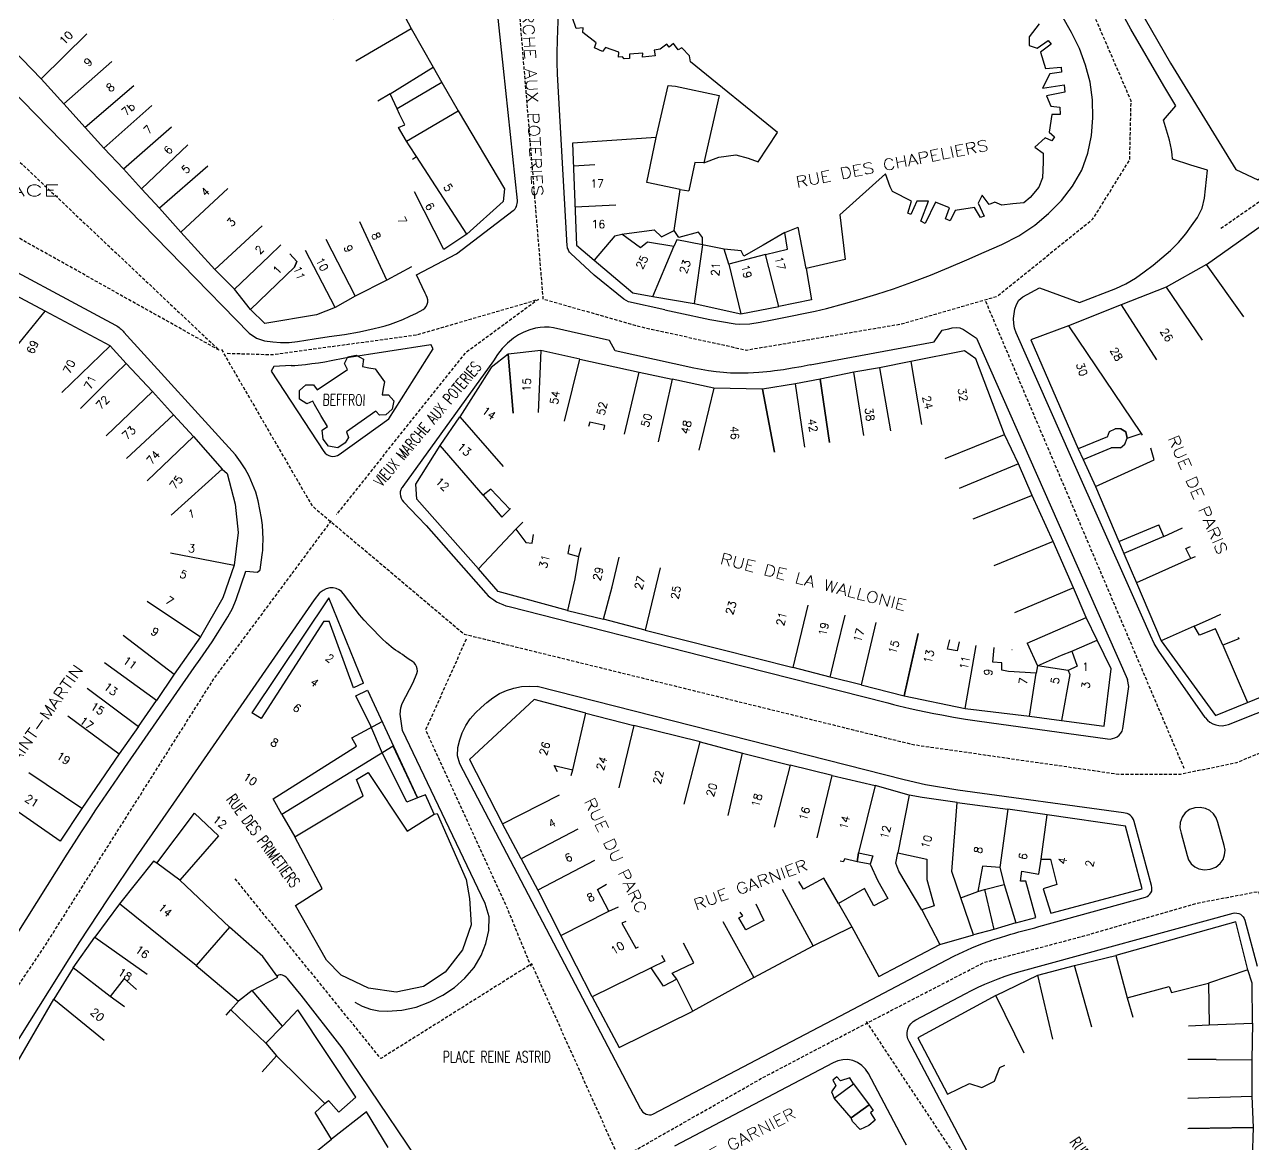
# Model space of a CAD drawing. Header units: millimetres. Extents: x 80000 to 81000, y 144000 to 145000.
# Drawn here: x 80529.8 to 80721.7, y 144239.1 to 144414 of the extents above; entities that cross this region are included whole.
import ezdxf
from ezdxf.enums import TextEntityAlignment as Align

# ---------------------------------------------------------------- set-up
doc = ezdxf.new("R2010")
doc.units = ezdxf.units.MM
doc.linetypes.add('DASHED', pattern=[0.75, 0.5, -0.25])
for name, color, linetype in [('W0001', 6, 'DASHED'), ('W0008', 7, 'CONTINUOUS'), ('W0100', 7, 'CONTINUOUS'), ('W0989', 7, 'CONTINUOUS'), ('W0991', 7, 'CONTINUOUS')]:
    doc.layers.add(name, color=color, linetype=linetype)
doc.styles.get("Standard").update_dxf_attribs({"font": 'romans.shx', "width": 0.85})

msp = doc.modelspace()

# ---------------------------------------------------------------- linework, layer by layer
at = {"layer": 'W0001', "flags": 128}
for points in [[(79999.73, 144508.89), (80033.32, 144447.48), (80041.1, 144436.99), (80058.93, 144407.68), (80083.33, 144371.43), (80162.94, 144251.7), (80194.08, 144204.75), (80213.36, 144175.44), (80283.27, 144069.75), (80313.63, 144023.25), (80323.4, 144009.14), (80394.49, 144090.14), (80415.01, 144116.62), (80459.48, 144172.57), (80472.22, 144188.43), (80503.37, 144226.56), (80532.47, 144269.35), (80559.33, 144311.81), (80577.78, 144336.62)], [(80560.5, 144363.22), (80574.65, 144338.83), (80598.43, 144318.77), (80668.55, 144301.53), (80700.65, 144296.91), (80710.27, 144296.91), (80719.1, 144298.74), (80739.37, 144307.15), (80777.93, 144326.84), (80799.04, 144342.83), (80823.23, 144358.19), (80855.83, 144369.47), (80890.98, 144395.99), (80927.7, 144431.83), (80984.25, 144491.86), (81000, 144508.78)], [(80581.94, 144479.78), (80586.27, 144472.42), (80597.55, 144460.51), (80604.09, 144451.31), (80610.71, 144371.13), (80625.66, 144366.85), (80642.48, 144363.14), (80666.67, 144367.22), (80681.66, 144371.55), (80696.61, 144383.62), (80702.36, 144392.86), (80702.57, 144402.06), (80694.4, 144420.96), (80683.33, 144442.86), (80672.25, 144465.21), (80666.51, 144479.58), (80667.13, 144493.11), (80669.88, 144503.47), (80708.85, 144466.59), (80709.69, 144460.01), (80700.44, 144450.98), (80683.83, 144440.94)], [(80256.75, 144441.57), (80275.48, 144431.29), (80289.23, 144423.5), (80307.88, 144414.72), (80323.66, 144409.77), (80342.9, 144407.73), (80372.42, 144406.52), (80390.49, 144409.39), (80447.28, 144469.63), (80560.16, 144363.1), (80529.02, 144380.54), (80492.5, 144393.66), (80461.36, 144401.65), (80429.38, 144408.39), (80389.41, 144409.43)], [(80561.41, 144362.64), (80568.41, 144362.43), (80590.93, 144365.51), (80610, 144371.05), (80598.55, 144362.64), (80578.44, 144337.46)], [(80679.83, 144370.76), (80710.85, 144297.74)], [(80598.72, 144317.98), (80592.39, 144303.82), (80605.3, 144275.56), (80608.8, 144266.94)], [(80814.53, 144008.59), (80753.66, 144083.82), (80750.57, 144085.86), (80691.53, 144132.6), (80682.95, 144140.81), (80647.44, 144190.68), (80631.24, 144216.74), (80622, 144238.26), (80608.96, 144267.27), (80585.4, 144252.49), (80562.62, 144280.59)], [(80622.91, 144236.92), (80644.86, 144249.41), (80658.18, 144256.41), (80679.62, 144267.52), (80695.82, 144271.81), (80712.81, 144276.76), (80722.47, 144278.59), (80730.05, 144249.08), (80739.46, 144236.59), (80761.82, 144237.59), (80799.75, 144235.97), (80805.41, 144234.47), (80844.76, 144206.79)], [(80661.18, 144258.28), (80697.24, 144203.79), (80725.76, 144203.16)]]:
    msp.add_lwpolyline(points, dxfattribs=at)
at = {"layer": 'W0001'}
msp.add_lwpolyline([(80756.99, 144408.39), (80750.24, 144405.52), (80716.39, 144381.96)], dxfattribs=at)
at = {"layer": 'W0008'}
for p, q in [((80629.76, 144369.43), (80631.94, 144368.95)), ((80575.03, 144324.12), (80575.93, 144325.27)), ((80710.37, 144287.71), (80711.3, 144284.21))]:
    msp.add_line(p, q, dxfattribs=at)
for points in [[(80508.64, 144423.34), (80543.9, 144387.2), (80564.85, 144365.75), (80565.96, 144364.97), (80567.25, 144364.57), (80568.53, 144364.43), (80569.75, 144364.34), (80571.08, 144364.33), (80572.4, 144364.48), (80573.7, 144364.7), (80574.99, 144364.9), (80577.35, 144365.24), (80579.7, 144365.59), (80582.04, 144366), (80584.37, 144366.49), (80585.23, 144366.7), (80586.08, 144366.94), (80586.92, 144367.2), (80587.75, 144367.49), (80588.84, 144367.93), (80589.92, 144368.41), (80590.97, 144368.92), (80592.01, 144369.47), (80592.28, 144369.69), (80592.5, 144369.96), (80592.65, 144370.28), (80592.74, 144370.61), (80592.73, 144371), (80592.62, 144371.37), (80592.46, 144371.71), (80592.3, 144372.04), (80590.97, 144374.88), (80597.21, 144378.16), (80606.07, 144384.91), (80606.23, 144385.05), (80606.37, 144385.21), (80606.48, 144385.39), (80606.57, 144385.58), (80606.65, 144385.8), (80606.71, 144386.02), (80606.75, 144386.26), (80606.74, 144386.49), (80604.56, 144407.13), (80601.71, 144434)], [(80714.16, 144305.74), (80706.89, 144316.13), (80706.19, 144317.31), (80705.58, 144318.57), (80702.78, 144324.92), (80693.33, 144346.19), (80684.61, 144365.85), (80684.36, 144366.56), (80684.23, 144367.31), (80684.21, 144368.06), (80684.29, 144368.8), (80684.43, 144369.5), (80684.65, 144370.23), (80685.04, 144370.92), (80685.65, 144371.44), (80688.24, 144372.88), (80694.49, 144370.55), (80700.18, 144372.75), (80701.75, 144373.48), (80703.23, 144374.37), (80704.63, 144375.37), (80705.99, 144376.41), (80707.37, 144377.52), (80708.7, 144378.69), (80709.96, 144379.94), (80711.1, 144381.31), (80712.02, 144382.54), (80712.92, 144383.84), (80713.65, 144385.28), (80714.03, 144386.86), (80714.51, 144391.23), (80711.92, 144392.01), (80709.05, 144392.95), (80708.99, 144393.69), (80708.88, 144394.44), (80708.73, 144395.17), (80708.54, 144395.9), (80707.63, 144399.02), (80709.55, 144401.28), (80707.69, 144404.38), (80702.5, 144413.27), (80692.56, 144431.57)], [(80631.94, 144368.95), (80636.77, 144367.9), (80640.72, 144367.21), (80641.43, 144367.18), (80643.05, 144367.24), (80644.65, 144367.49), (80646.23, 144367.82), (80647.79, 144368.13), (80649.61, 144368.46), (80651.42, 144368.83), (80653.22, 144369.22), (80655.02, 144369.65), (80657.65, 144370.34), (80660.26, 144371.07), (80662.86, 144371.86), (80665.45, 144372.71), (80668.35, 144373.74), (80671.24, 144374.85), (80674.1, 144376.02), (80676.93, 144377.25), (80679.63, 144378.43), (80682.37, 144379.6), (80685.04, 144380.96), (80687.53, 144382.63), (80689.68, 144384.46), (80691.68, 144386.48), (80693.44, 144388.73), (80694.85, 144391.24), (80695.81, 144393.88), (80696.39, 144396.62), (80696.61, 144399.41), (80696.54, 144402.19), (80696.16, 144404.95), (80695.47, 144407.64), (80694.49, 144410.23), (80693.25, 144412.71), (80688.71, 144420.72)], [(80629.76, 144369.43), (80624.09, 144370.68), (80623.33, 144371.06), (80618.7, 144374.83), (80615.09, 144378.2), (80614.97, 144378.32), (80614.86, 144378.44), (80614.77, 144378.58), (80614.69, 144378.72), (80614.63, 144378.88), (80614.57, 144379.05), (80614.54, 144379.22), (80614.52, 144379.39), (80613, 144406.24), (80612.97, 144406.86), (80612.95, 144407.49), (80612.94, 144408.12), (80612.94, 144408.74), (80612.94, 144409.46), (80612.96, 144410.18), (80612.99, 144410.89), (80613.01, 144411.61), (80613.21, 144417.42)], [(80507.79, 144384.68), (80509.16, 144384.31), (80510.53, 144383.91), (80511.88, 144383.47), (80513.21, 144383), (80514.12, 144382.65), (80515.02, 144382.27), (80515.91, 144381.87), (80516.8, 144381.46), (80517.81, 144380.97), (80518.82, 144380.47), (80519.83, 144379.95), (80520.82, 144379.42), (80543.96, 144367.05), (80544.15, 144366.93), (80544.33, 144366.8), (80544.51, 144366.67), (80544.68, 144366.52), (80544.84, 144366.38), (80544.99, 144366.23), (80545.14, 144366.08), (80545.28, 144365.92), (80562.72, 144346.77)], [(80634.28, 144360.31), (80622.01, 144363.01), (80621.11, 144364.65), (80612.36, 144366.59), (80611.66, 144366.7), (80610.96, 144366.72), (80610.26, 144366.67), (80609.57, 144366.55), (80608.65, 144366.29), (80607.75, 144365.94), (80606.9, 144365.51), (80606.09, 144364.98), (80605.18, 144364.22), (80604.35, 144363.37), (80603.62, 144362.44), (80602.98, 144361.44)], [(80652.43, 144360.81), (80671.82, 144364.43), (80673.04, 144366.24), (80674.09, 144366.47), (80674.64, 144366.59), (80675.23, 144366.66), (80675.84, 144366.61), (80676.41, 144366.36), (80678.44, 144365), (80689.95, 144338.95), (80702.03, 144311.68)], [(80571.38, 144360.71), (80568.71, 144360.55), (80568.29, 144359.84), (80576.49, 144347.31), (80576.7, 144347.04), (80576.95, 144346.82), (80577.25, 144346.65), (80577.57, 144346.55), (80577.92, 144346.52), (80578.27, 144346.56), (80578.61, 144346.68), (80578.91, 144346.85), (80586.64, 144352.38), (80593.58, 144363.32), (80593.2, 144363.99)], [(80571.38, 144360.71), (80571.94, 144360.74), (80572.5, 144360.79), (80573.06, 144360.84), (80573.62, 144360.9), (80574.63, 144361.02), (80575.64, 144361.16), (80576.65, 144361.32), (80577.66, 144361.5), (80579.8, 144361.93), (80593.2, 144363.99)], [(80602.98, 144361.44), (80588.81, 144341.81), (80588.72, 144341.69), (80588.65, 144341.56), (80588.58, 144341.42), (80588.52, 144341.29), (80588.47, 144341.14), (80588.44, 144340.99), (80588.42, 144340.84), (80588.41, 144340.68), (80588.45, 144340.35), (80588.55, 144340.02), (80588.71, 144339.72), (80588.92, 144339.45), (80591.2, 144337.08), (80592.46, 144335.73), (80601.8, 144325.17), (80602.17, 144324.78), (80602.58, 144324.43), (80603.02, 144324.11), (80603.48, 144323.83), (80603.95, 144323.59), (80604.44, 144323.38), (80604.94, 144323.21), (80605.46, 144323.08)], [(80652.43, 144360.81), (80651.04, 144360.54), (80649.65, 144360.29), (80648.26, 144360.07), (80646.87, 144359.87), (80646.26, 144359.8), (80645.66, 144359.73), (80645.05, 144359.68), (80644.44, 144359.63), (80643.6, 144359.58), (80642.75, 144359.55), (80641.9, 144359.53), (80641.06, 144359.53), (80640.52, 144359.53), (80639.98, 144359.55), (80639.45, 144359.57), (80638.91, 144359.61), (80637.75, 144359.74), (80636.58, 144359.9), (80635.43, 144360.09), (80634.28, 144360.31)], [(80514.35, 144249.31), (80536.42, 144284.41), (80537.53, 144286.16), (80538.64, 144287.9), (80539.77, 144289.62), (80540.91, 144291.35), (80542.03, 144293.01), (80543.16, 144294.67), (80544.3, 144296.32), (80545.44, 144297.96), (80556.24, 144313.54), (80557.19, 144314.88), (80558.14, 144316.22), (80559.08, 144317.57), (80559.96, 144318.96), (80560.74, 144320.21), (80561.52, 144321.48), (80562.22, 144322.79), (80562.79, 144324.17), (80564.33, 144328.62), (80566.14, 144328.44), (80566.57, 144328.83), (80566.87, 144331.17), (80566.91, 144331.5), (80566.95, 144331.82), (80566.98, 144332.15), (80566.99, 144332.48), (80567, 144333.58), (80566.97, 144334.69), (80566.9, 144335.79), (80566.76, 144336.89), (80566.52, 144338.24), (80566.22, 144339.59), (80565.85, 144340.92), (80565.37, 144342.21), (80564.83, 144343.42), (80564.2, 144344.58), (80563.5, 144345.7), (80562.72, 144346.77)], [(80581.32, 144261.29), (80582.5, 144260.68), (80583.76, 144260.23), (80585.06, 144259.96), (80586.39, 144259.88), (80588.68, 144260.05), (80590.92, 144260.54), (80593.07, 144261.33), (80595.1, 144262.39), (80596.89, 144263.6), (80598.54, 144265.03), (80599.96, 144266.7), (80601.06, 144268.61), (80601.79, 144270.48), (80602.28, 144272.49), (80602.31, 144274.63), (80601.71, 144276.7), (80588.79, 144303.71), (80588.4, 144306.26), (80588.53, 144307.26), (80588.75, 144307.96), (80590.45, 144311.24), (80591.02, 144312.63), (80591.1, 144313.01), (80591.07, 144313.38), (80590.95, 144313.72), (80590.79, 144314.04), (80590.59, 144314.29), (80590.33, 144314.49), (80590.07, 144314.66), (80589.82, 144314.83), (80589.47, 144315.09), (80589.11, 144315.33), (80588.76, 144315.57), (80588.4, 144315.81), (80588.04, 144316.05), (80587.68, 144316.29), (80587.33, 144316.55), (80586.99, 144316.81), (80586.29, 144317.41), (80585.62, 144318.03), (80584.97, 144318.67), (80584.33, 144319.33), (80583.56, 144320.13), (80582.81, 144320.95), (80582.09, 144321.78), (80581.4, 144322.65), (80579.58, 144325.06), (80579.26, 144325.41), (80578.87, 144325.69), (80578.44, 144325.89), (80577.96, 144325.99), (80577.41, 144325.98), (80576.87, 144325.85), (80576.37, 144325.61), (80575.93, 144325.27)], [(80521.05, 144243.16), (80538.38, 144270.72), (80542.8, 144277.46), (80547.26, 144283.99), (80553.07, 144292.39), (80575.03, 144324.12)], [(80605.46, 144323.08), (80638.08, 144314.76), (80664.58, 144308.03), (80665.45, 144307.81), (80666.31, 144307.58), (80667.18, 144307.36), (80668.05, 144307.16), (80669.28, 144306.89), (80670.52, 144306.63), (80671.76, 144306.39), (80673, 144306.16), (80674.85, 144305.83), (80676.7, 144305.51), (80678.55, 144305.22), (80680.41, 144304.95), (80698.9, 144302.41), (80699.29, 144302.39), (80699.67, 144302.45), (80700.03, 144302.58), (80700.37, 144302.76), (80700.68, 144303), (80700.95, 144303.29), (80701.16, 144303.63), (80701.27, 144304.02), (80702.21, 144310.58), (80702.03, 144311.68)], [(80714.16, 144305.74), (80714.49, 144305.35), (80714.87, 144305.03), (80715.31, 144304.77), (80715.78, 144304.59), (80716.28, 144304.49), (80716.79, 144304.47), (80717.3, 144304.54), (80717.79, 144304.68), (80739.4, 144313.27)], [(80625.98, 144244.57), (80608.48, 144278.05), (80597.76, 144298.53), (80597.37, 144299.77), (80597.41, 144301.06), (80597.72, 144302.26), (80598.11, 144303.36), (80598.65, 144304.5), (80599.37, 144305.53), (80600.19, 144306.46), (80601.06, 144307.33), (80601.94, 144308.12), (80602.89, 144308.85), (80603.91, 144309.48), (80605, 144309.98), (80606.17, 144310.34), (80607.36, 144310.57), (80608.58, 144310.65), (80609.8, 144310.6)], [(80625.98, 144244.57), (80626.14, 144244.33), (80626.33, 144244.12), (80626.56, 144243.95), (80626.81, 144243.82), (80627.07, 144243.74), (80627.34, 144243.69), (80627.63, 144243.71), (80627.9, 144243.8), (80658.18, 144259.71), (80673.67, 144267.86), (80675.01, 144268.54), (80676.36, 144269.18), (80677.72, 144269.78), (80679.11, 144270.35), (80680.11, 144270.73), (80681.13, 144271.08), (80682.15, 144271.41), (80683.17, 144271.72), (80683.79, 144271.91), (80684.41, 144272.09), (80685.04, 144272.26), (80685.66, 144272.43), (80686.29, 144272.59), (80686.91, 144272.76), (80687.54, 144272.92), (80688.16, 144273.09), (80704.82, 144277.71), (80705.08, 144277.81), (80705.31, 144277.95), (80705.51, 144278.14), (80705.67, 144278.36), (80705.78, 144278.64), (80705.83, 144278.93), (80705.82, 144279.23), (80705.77, 144279.51), (80703.03, 144289.52), (80702.93, 144289.8), (80702.8, 144290.06), (80702.63, 144290.29), (80702.42, 144290.5), (80702.18, 144290.65), (80701.93, 144290.76), (80701.66, 144290.83), (80701.39, 144290.88), (80675.51, 144294.43), (80670.44, 144295.24), (80667.15, 144296.01), (80609.8, 144310.6)], [(80711.3, 144284.21), (80711.53, 144283.51), (80711.94, 144282.9), (80712.5, 144282.42), (80713.17, 144282.11), (80714.05, 144281.96), (80714.94, 144282.06), (80715.78, 144282.4), (80716.49, 144282.95), (80716.93, 144283.57), (80717.18, 144284.29), (80717.24, 144285.04), (80717.12, 144285.77), (80716.09, 144289.38), (80715.83, 144290.07), (80715.42, 144290.7), (80714.87, 144291.22), (80714.18, 144291.56), (80713.36, 144291.72), (80712.51, 144291.66), (80711.71, 144291.37), (80711.03, 144290.85), (80710.53, 144290.17), (80710.24, 144289.38), (80710.18, 144288.54), (80710.37, 144287.71)], [(80676.98, 144238.02), (80667.91, 144255.14), (80667.72, 144255.59), (80667.6, 144256.07), (80667.59, 144256.56), (80667.68, 144257.06), (80667.87, 144257.52), (80668.16, 144257.94), (80668.53, 144258.28), (80668.95, 144258.55), (80676.65, 144262.6), (80677.66, 144263.12), (80678.68, 144263.62), (80679.72, 144264.09), (80680.77, 144264.54), (80681.83, 144264.96), (80682.89, 144265.35), (80683.97, 144265.71), (80685.06, 144266.03), (80718.49, 144275.18), (80718.78, 144275.23), (80719.08, 144275.22), (80719.37, 144275.15), (80719.63, 144275.02), (80719.87, 144274.84), (80720.06, 144274.61), (80720.21, 144274.36), (80720.31, 144274.08), (80722.28, 144266.9)], [(80627.27, 144183.05), (80618.96, 144195.46), (80595.26, 144230.62), (80579.35, 144254.17), (80572.94, 144262.37), (80571.01, 144264.74), (80570.82, 144264.97), (80570.6, 144265.19), (80570.35, 144265.38), (80570.06, 144265.51), (80569.85, 144265.55), (80569.63, 144265.55), (80569.41, 144265.5), (80569.21, 144265.42)], [(80667.5, 144238.95), (80666.99, 144239.88), (80661.55, 144250.18), (80661.1, 144250.86), (80660.53, 144251.43), (80659.85, 144251.87), (80659.1, 144252.17), (80658.33, 144252.32), (80657.55, 144252.31), (80656.78, 144252.15), (80656.06, 144251.85), (80631.25, 144238.8)]]:
    msp.add_lwpolyline(points, dxfattribs=at)
at = {"layer": 'W0100'}
for p, q in [((80581.48, 144408.3), (80590.11, 144413.35)), ((80590.11, 144413.35), (80593.56, 144407.31)), ((80535.87, 144401.6), (80543.39, 144408.19)), ((80586.84, 144403.13), (80593.56, 144407.31)), ((80593.56, 144407.31), (80594.93, 144404.9)), ((80535.87, 144401.6), (80532.34, 144405.49)), ((80546.83, 144404.39), (80539.24, 144397.88)), ((80594.93, 144404.9), (80587.96, 144400.82)), ((80594.93, 144404.9), (80597.45, 144400.5)), ((80628.41, 144396.33), (80630.25, 144404.45)), ((80630.25, 144404.45), (80631.42, 144404.36)), ((80586.84, 144403.13), (80584.95, 144402)), ((80587.96, 144400.82), (80586.84, 144403.13)), ((80539.24, 144397.88), (80535.87, 144401.6)), ((80549.63, 144401.31), (80542.15, 144394.66)), ((80588.31, 144399.95), (80587.96, 144400.82)), ((80589.38, 144395.76), (80597.45, 144400.5)), ((80542.15, 144394.66), (80539.24, 144397.88)), ((80545.2, 144391.43), (80552.73, 144398.01)), ((80548.02, 144388.29), (80555.28, 144395.18)), ((80589.87, 144395.04), (80589.38, 144395.76)), ((80590.99, 144393.36), (80589.87, 144395.04)), ((80628.41, 144396.33), (80615.34, 144395.45)), ((80626.93, 144389.28), (80628.41, 144396.33)), ((80545.2, 144391.43), (80542.15, 144394.66)), ((80590.32, 144392.94), (80590.99, 144393.36)), ((80598.81, 144381.22), (80590.99, 144393.36)), ((80548.02, 144388.29), (80545.2, 144391.43)), ((80558.39, 144391.87), (80550.84, 144385.31)), ((80634.43, 144392.41), (80633.52, 144388.02)), ((80635.82, 144392.35), (80634.43, 144392.41)), ((80632.14, 144388.2), (80626.93, 144389.28)), ((80550.84, 144385.31), (80548.02, 144388.29)), ((80554.14, 144381.57), (80561.5, 144388.35)), ((80595.23, 144378.85), (80590.67, 144387.83)), ((80631.2, 144381.81), (80632.14, 144388.2)), ((80632.14, 144388.2), (80633.52, 144388.02)), ((80665.33, 144387.89), (80664.92, 144388.65)), ((80714.35, 144376.48), (80730.04, 144387.65)), ((80554.14, 144381.57), (80550.84, 144385.31)), ((80559.48, 144375.72), (80554.14, 144381.57)), ((80559.48, 144375.72), (80566.85, 144382.53)), ((80586.32, 144374.07), (80582.11, 144383.16)), ((80648.47, 144381.49), (80645.13, 144379.52)), ((80648.47, 144381.49), (80650.56, 144382.34)), ((80651.82, 144375.87), (80650.56, 144382.34)), ((80567.98, 144377.81), (80569.8, 144379.55)), ((80576.81, 144380.46), (80581.39, 144371.57)), ((80598.81, 144381.22), (80595.23, 144378.85)), ((80621.96, 144380.97), (80618.72, 144377.15)), ((80621.96, 144380.97), (80623.03, 144381.23)), ((80635.63, 144379.57), (80634.32, 144370.39)), ((80639.03, 144378.91), (80635.63, 144379.57)), ((80562.53, 144372.67), (80567.98, 144377.81)), ((80571.17, 144378.15), (80572.29, 144376.97)), ((80627.85, 144371.5), (80631.15, 144379.29)), ((80639.72, 144376.57), (80639.03, 144378.91)), ((80645.45, 144378.06), (80639.72, 144376.57)), ((80647.57, 144369.92), (80645.45, 144378.06)), ((80562.53, 144372.67), (80559.48, 144375.72)), ((80565.06, 144369.49), (80571.9, 144376.06)), ((80572.29, 144376.97), (80571.9, 144376.06)), ((80590.16, 144376.12), (80586.32, 144374.07)), ((80639.72, 144376.57), (80641.64, 144368.77)), ((80657.91, 144377.29), (80651.82, 144375.87)), ((80651.82, 144375.87), (80652.63, 144370.99)), ((80714.35, 144376.48), (80708.07, 144372.98)), ((80720.16, 144368.34), (80714.35, 144376.48)), ((80586.32, 144374.07), (80581.39, 144371.57)), ((80532.97, 144369.22), (80527.63, 144372.09)), ((80565.06, 144369.49), (80562.53, 144372.67)), ((80708.07, 144372.98), (80701.01, 144370.18)), ((80708.07, 144372.98), (80713.69, 144364.67)), ((80627.85, 144371.5), (80634.32, 144370.39)), ((80634.32, 144370.39), (80641.64, 144368.77)), ((80641.64, 144368.77), (80647.57, 144369.92)), ((80652.63, 144370.99), (80647.57, 144369.92)), ((80701.01, 144370.18), (80692.77, 144366.9)), ((80701.01, 144370.18), (80706.56, 144361.63)), ((80521.91, 144355.65), (80532.97, 144369.22)), ((80543.13, 144363.82), (80532.97, 144369.22)), ((80692.77, 144366.9), (80704.15, 144350.1)), ((80535.57, 144356.52), (80543.13, 144363.82)), ((80543.13, 144363.82), (80545.6, 144361.06)), ((80542.2, 144357.69), (80545.6, 144361.06)), ((80545.6, 144361.06), (80549.73, 144356.64)), ((80615.35, 144357.1), (80616.49, 144361.74)), ((80616.49, 144361.74), (80625.74, 144359.71)), ((80663.27, 144360.37), (80659.29, 144359.68)), ((80668.15, 144361.35), (80663.27, 144360.37)), ((80663.27, 144360.37), (80664.97, 144350.52)), ((80668.15, 144361.35), (80669.83, 144351.49)), ((80623.44, 144349.98), (80625.74, 144359.71)), ((80625.74, 144359.71), (80630.92, 144358.57)), ((80630.92, 144358.57), (80628.72, 144348.82)), ((80637.41, 144357.2), (80630.92, 144358.57)), ((80660.81, 144349.78), (80659.29, 144359.68)), ((80542.2, 144357.69), (80538.51, 144354.01)), ((80549.73, 144356.64), (80542.5, 144349.73)), ((80553, 144353.02), (80549.73, 144356.64)), ((80614.1, 144352.02), (80615.35, 144357.1)), ((80637.41, 144357.2), (80635.04, 144347.48)), ((80651.62, 144347.95), (80650.14, 144357.84)), ((80553, 144353.02), (80556.14, 144349.62)), ((80594.65, 144348.23), (80597.71, 144352.73)), ((80699.2, 144350.4), (80700.08, 144350.85)), ((80700.95, 144350.84), (80700.08, 144350.85)), ((80701.75, 144350.39), (80700.95, 144350.84)), ((80556.14, 144349.62), (80548.88, 144342.74)), ((80673.52, 144346.21), (80682.8, 144349.93)), ((80684.96, 144345.38), (80682.8, 144349.93)), ((80698.88, 144349.61), (80694.29, 144347.69)), ((80698.88, 144349.61), (80699.2, 144350.4)), ((80701.59, 144348.42), (80701.95, 144349.38)), ((80701.95, 144349.38), (80701.75, 144350.39)), ((80701.95, 144349.38), (80704.15, 144350.1)), ((80704.15, 144350.1), (80704.31, 144349.86)), ((80601.37, 144340.45), (80594.65, 144348.23)), ((80694.29, 144347.69), (80695.06, 144346.02)), ((80695.06, 144346.02), (80699.43, 144347.88)), ((80700.92, 144347.87), (80699.43, 144347.88)), ((80700.92, 144347.87), (80701.59, 144348.42)), ((80706.17, 144345.97), (80705.63, 144347.84)), ((80684.96, 144345.38), (80675.73, 144341.5)), ((80687.14, 144340.43), (80684.96, 144345.38)), ((80695.06, 144346.02), (80697.03, 144341.81)), ((80697.03, 144341.81), (80706.17, 144345.97)), ((80697.03, 144341.81), (80700.67, 144333.23)), ((80687.14, 144340.43), (80677.83, 144336.74)), ((80690.4, 144333.25), (80687.14, 144340.43)), ((80700.67, 144333.23), (80706.92, 144335.86)), ((80707.7, 144334.02), (80706.92, 144335.86)), ((80707.7, 144334.02), (80710.62, 144335.37)), ((80600.66, 144328.97), (80606.49, 144335.15)), ((80707.7, 144334.02), (80701.45, 144331.38)), ((80690.4, 144333.25), (80681.15, 144329.43)), ((80693.56, 144325.99), (80690.4, 144333.25)), ((80700.67, 144333.23), (80701.45, 144331.38)), ((80701.45, 144331.38), (80703.4, 144326.8)), ((80711.89, 144330.57), (80703.4, 144326.8)), ((80712.55, 144330.84), (80711.89, 144330.57)), ((80629.01, 144329.13), (80626.66, 144319.41)), ((80693.56, 144325.99), (80684.35, 144322.1)), ((80695.57, 144321.39), (80693.56, 144325.99)), ((80703.4, 144326.8), (80707.25, 144317.74)), ((80548.88, 144323.91), (80557.22, 144318.35)), ((80649.81, 144313.57), (80652.13, 144323.29)), ((80715.1, 144321.24), (80716.59, 144321.89)), ((80626.66, 144319.41), (80620.16, 144321.1)), ((80656.63, 144316.41), (80657.93, 144321.75)), ((80662.71, 144320.61), (80660.39, 144310.88)), ((80686.33, 144317.38), (80695.57, 144321.39)), ((80697.28, 144317.83), (80695.57, 144321.39)), ((80712.44, 144320.02), (80707.25, 144317.74)), ((80712.44, 144320.02), (80715.1, 144321.24)), ((80545.18, 144318.63), (80553.13, 144312.54)), ((80557.22, 144318.35), (80553.13, 144312.54)), ((80626.66, 144319.41), (80649.81, 144313.57)), ((80716.88, 144317.04), (80715.76, 144319.61)), ((80655.57, 144312.03), (80656.63, 144316.41)), ((80676.67, 144307.15), (80678.35, 144317.02)), ((80683.95, 144316.36), (80683.97, 144316.35)), ((80683.97, 144316.35), (80683.98, 144316.35)), ((80686.33, 144317.38), (80687.93, 144313.83)), ((80691.69, 144315.48), (80693.32, 144316.1)), ((80693.32, 144316.1), (80697.28, 144317.83)), ((80716.88, 144317.04), (80720.77, 144308.1)), ((80550.36, 144308.41), (80542.26, 144314.29)), ((80667.15, 144309.12), (80668.28, 144314.27)), ((80687.93, 144313.83), (80691.69, 144315.48)), ((80553.13, 144312.54), (80550.36, 144308.41)), ((80655.57, 144312.03), (80649.81, 144313.57)), ((80687.76, 144312.66), (80683.43, 144312.96)), ((80686.71, 144305.96), (80687.76, 144312.66)), ((80687.93, 144313.83), (80687.76, 144312.66)), ((80692.75, 144313.08), (80687.93, 144313.83)), ((80692.99, 144312.46), (80691.71, 144305.31)), ((80692.75, 144313.08), (80692.99, 144312.46)), ((80660.39, 144310.88), (80655.57, 144312.03)), ((80660.39, 144310.88), (80667.15, 144309.12)), ((80720.77, 144308.1), (80726.49, 144310.45)), ((80547.53, 144304.34), (80550.36, 144308.41)), ((80676.67, 144307.15), (80686.71, 144305.96)), ((80536.49, 144306.04), (80544.54, 144300.1)), ((80615.36, 144297.57), (80617.4, 144306.44)), ((80617.4, 144306.44), (80624.9, 144304.51)), ((80686.71, 144305.96), (80691.71, 144305.31)), ((80547.53, 144304.34), (80544.54, 144300.1)), ((80624.9, 144304.51), (80622.58, 144294.79)), ((80635.26, 144301.93), (80624.9, 144304.51)), ((80632.77, 144292.24), (80635.26, 144301.93)), ((80635.26, 144301.93), (80641.9, 144300.21)), ((80544.54, 144300.1), (80538.71, 144291.56)), ((80639.66, 144290.46), (80641.9, 144300.21)), ((80641.9, 144300.21), (80649.31, 144298.3)), ((80649.31, 144298.3), (80646.85, 144288.61)), ((80655.86, 144296.68), (80649.31, 144298.3)), ((80653.54, 144286.95), (80655.86, 144296.68)), ((80655.86, 144296.68), (80662.61, 144295.15)), ((80662.61, 144295.15), (80660, 144284.62)), ((80667.93, 144293.63), (80662.61, 144295.15)), ((80604.42, 144289.14), (80613.32, 144293.7)), ((80667.93, 144293.63), (80666.14, 144284.6)), ((80538.71, 144291.56), (80535.31, 144286.46)), ((80675.43, 144292.48), (80683.3, 144291.42)), ((80683.3, 144291.42), (80682.07, 144282.31)), ((80689.47, 144290.57), (80683.3, 144291.42)), ((80688.53, 144283.61), (80689.47, 144290.57)), ((80607.3, 144283.69), (80604.42, 144289.14)), ((80616.15, 144288.34), (80607.3, 144283.69)), ((80607.3, 144283.69), (80609.89, 144278.79)), ((80618.74, 144283.43), (80609.89, 144278.79)), ((80609.89, 144278.79), (80613.53, 144271.72)), ((80652.89, 144270.09), (80648.14, 144278.88)), ((80675.96, 144277.61), (80678.65, 144278.6)), ((80678.65, 144278.6), (80679.66, 144278.87)), ((80679.66, 144278.87), (80681.15, 144272.65)), ((80544.59, 144276.65), (80540.75, 144271.44)), ((80556.55, 144267.01), (80544.59, 144276.65)), ((80656.88, 144276.71), (80658.94, 144273.08)), ((80677.93, 144271.81), (80675.96, 144277.61)), ((80613.53, 144271.72), (80621.02, 144275.49)), ((80638.83, 144273.9), (80643.63, 144265.13)), ((80669.9, 144275.73), (80672.72, 144270.31)), ((80684.56, 144273.68), (80687.68, 144274.52)), ((80561.77, 144273), (80556.55, 144267.01)), ((80652.89, 144270.09), (80658.94, 144273.08)), ((80681.15, 144272.65), (80677.93, 144271.81)), ((80684.56, 144273.68), (80681.15, 144272.65)), ((80537.37, 144266.67), (80540.75, 144271.44)), ((80540.75, 144271.44), (80548.92, 144265.67)), ((80618.4, 144262.12), (80613.53, 144271.72)), ((80643.63, 144265.13), (80652.89, 144270.09)), ((80672.72, 144270.31), (80677.93, 144271.81)), ((80693.72, 144267), (80700.19, 144268.58)), ((80700.19, 144268.58), (80701.94, 144261.95)), ((80537.37, 144266.67), (80534.34, 144261.76)), ((80543.13, 144262.17), (80537.37, 144266.67)), ((80556.55, 144267.01), (80563.19, 144261.43)), ((80627.61, 144266.64), (80618.4, 144262.12)), ((80688.02, 144265.51), (80693.72, 144267)), ((80696.45, 144257.37), (80693.72, 144267)), ((80720.8, 144266.37), (80714.65, 144264.29)), ((80565.28, 144263.12), (80569.32, 144265.2)), ((80634.12, 144259.91), (80631.6, 144264.88)), ((80643.63, 144265.13), (80634.12, 144259.91)), ((80681.45, 144262.33), (80688.02, 144265.51)), ((80690.35, 144255.53), (80688.02, 144265.51)), ((80714.65, 144264.29), (80714.77, 144257.75)), ((80565.28, 144263.12), (80563.19, 144261.43)), ((80528.61, 144251.9), (80534.34, 144261.76)), ((80534.34, 144261.76), (80542.17, 144255.34)), ((80561.99, 144260.1), (80563.19, 144261.43)), ((80685.86, 144253.34), (80681.45, 144262.33)), ((80581.47, 144246.46), (80572.41, 144260.11)), ((80714.77, 144257.75), (80721.55, 144258.04)), ((80721.55, 144258.04), (80721.44, 144252.29)), ((80576.67, 144245.45), (80569.1, 144252.93)), ((80715.83, 144252.32), (80711.44, 144252.34)), ((80715.83, 144252.32), (80721.44, 144252.29)), ((80721.44, 144252.29), (80721.43, 144246.64)), ((80711.43, 144246.32), (80721.43, 144246.64)), ((80721.43, 144246.64), (80721.61, 144241.74)), ((80583.15, 144244.16), (80577.7, 144239.89)), ((80586.52, 144238.62), (80583.15, 144244.16)), ((80711.42, 144241.56), (80721.61, 144241.74)), ((80721.61, 144241.74), (80711.6, 144241.57)), ((80721.61, 144241.74), (80721.5, 144236.84)), ((80575.25, 144237.9), (80577.7, 144239.89))]:
    msp.add_line(p, q, dxfattribs=at)
for points in [[(80699.84, 144423.44), (80708.74, 144407.95), (80718.93, 144391.34), (80722.36, 144389.7), (80732.38, 144397.12)], [(80532.34, 144405.49), (80524.8, 144413.26), (80532.44, 144419.75)], [(80578.03, 144414.9), (80586.98, 144419.38), (80590.11, 144413.35)], [(80618.74, 144410.35), (80619.05, 144411.12), (80616.93, 144412.74), (80616.99, 144413.44), (80615.88, 144413.33), (80615.32, 144415.03), (80615.87, 144415.24), (80615.42, 144417.69), (80614.44, 144417.68)], [(80688.23, 144414.06), (80686.63, 144412.03), (80686.63, 144410.7), (80687.88, 144410.29), (80689.62, 144411.49), (80690.11, 144410.93), (80688.44, 144409.67), (80689.2, 144407.1), (80691.64, 144407.32), (80691.71, 144406.56), (80689.9, 144406.27), (80688.71, 144404.03), (80692.13, 144404.54), (80692.2, 144403.42), (80689.34, 144402.85), (80690.04, 144401.25), (80691.43, 144401.05), (80691.5, 144399.94), (80690.18, 144399.93), (80689.76, 144397.14), (80690.59, 144396.45), (80690.17, 144395.82), (80689.13, 144396.3), (80687.52, 144394.83), (80688.85, 144393.86), (80688.85, 144392.46), (80688.71, 144390.03), (80688.15, 144388.56), (80686.82, 144386.95), (80685.84, 144386.11), (80684.1, 144385.96), (80682.36, 144385.74), (80681.31, 144386.23), (80680.4, 144385.87), (80679.29, 144387.33), (80678.66, 144386.07), (80679.63, 144384.06), (80679.07, 144383.85), (80678.1, 144385.38), (80675.1, 144384.94), (80674.33, 144383.34), (80673.56, 144383.61), (80674.19, 144385.36), (80672.03, 144386.25), (80670.42, 144382.91), (80669.72, 144383.25), (80670.91, 144386.39), (80669.1, 144386.38), (80668.19, 144384.29), (80667.7, 144384.49), (80668.26, 144386.37), (80665.33, 144387.89)], [(80532.34, 144405.49), (80539.46, 144412.52)], [(80633.75, 144408.14), (80633.58, 144409.11), (80632.39, 144410.32), (80631.84, 144410.04), (80631.1, 144411.01), (80630.41, 144410.44), (80630.06, 144410.89), (80629.02, 144410.15), (80628.08, 144409.97), (80628.22, 144409.07), (80626.27, 144408.88), (80626.3, 144409.51), (80624.21, 144409.32), (80624.21, 144408.69), (80623.41, 144408.61), (80623.13, 144408.93), (80622.51, 144408.89), (80622.54, 144409.65), (80620.48, 144410.37), (80620, 144409.74), (80618.74, 144410.35)], [(80635.82, 144392.35), (80638.18, 144393.27), (80640.82, 144393.64), (80642.77, 144393.1), (80644.3, 144392.55), (80647.37, 144397.09), (80633.75, 144408.14)], [(80631.42, 144404.36), (80638.25, 144402.87), (80635.82, 144392.35)], [(80589.38, 144395.76), (80588.14, 144397.91), (80589.12, 144398.3), (80588.31, 144399.95)], [(80597.45, 144400.5), (80604.73, 144388.33), (80604.51, 144386.32), (80598.81, 144381.22)], [(80615.34, 144395.45), (80615.97, 144379.51), (80618.72, 144377.15)], [(80664.92, 144388.65), (80664.22, 144390.66), (80657.09, 144384.24), (80657.91, 144377.29)], [(80623.03, 144381.23), (80628.06, 144381.9), (80629.21, 144380.82), (80631.2, 144381.81)], [(80635.63, 144379.57), (80635.63, 144380.69), (80635.01, 144381.55), (80631.92, 144380.73), (80631.2, 144381.81)], [(80645.45, 144378.06), (80648.92, 144378.9), (80648.47, 144381.49)], [(80631.15, 144379.29), (80627.06, 144380.01), (80625.95, 144379.1), (80623.03, 144381.23)], [(80635.63, 144379.57), (80631.61, 144380.37), (80631.15, 144379.29)], [(80645.13, 144379.52), (80642.08, 144377.79), (80641.66, 144378.62), (80639.03, 144378.91)], [(80571.9, 144376.06), (80572.29, 144376.97), (80571.17, 144378.15)], [(80581.39, 144371.57), (80578.27, 144369.76), (80573.65, 144378.7)], [(80618.72, 144377.15), (80624.73, 144372.05), (80627.85, 144371.5)], [(80578.27, 144369.76), (80575.37, 144368.65), (80567.3, 144367.26), (80565.06, 144369.49)], [(80692.77, 144366.9), (80686.91, 144364.71), (80694.29, 144347.69)], [(80584.49, 144360.2), (80585.96, 144358.19), (80585.77, 144357.13), (80585.6, 144356.15), (80586.61, 144356.13), (80587.45, 144355.19), (80587.17, 144353.9), (80586.2, 144353.01), (80585.19, 144352.97), (80584.61, 144353.58), (80580.01, 144350.36), (80580.33, 144349.46), (80579.82, 144348.66), (80578.69, 144347.88), (80577.24, 144348.14), (80576.37, 144349.21), (80576.37, 144349.21), (80576.21, 144350.62), (80577.05, 144351.18), (80576.02, 144352.91), (80575.02, 144354.65), (80574.76, 144355.16), (80573.83, 144354.74), (80572.7, 144355.48), (80572.67, 144356.84), (80572.67, 144356.84), (80573.66, 144357.71), (80574.86, 144357.71), (80575.47, 144356.93), (80580.2, 144360.12), (80579.72, 144361.05), (80580.23, 144362.08), (80581.52, 144362.34), (80582.68, 144361.7), (80582.68, 144361.7), (80582.52, 144360.57), (80583.52, 144360.35), (80584.49, 144360.2)], [(80606.07, 144353.3), (80605.28, 144362.47), (80602.64, 144360.43), (80597.71, 144352.73), (80604.51, 144344.95)], [(80616.49, 144361.74), (80610.36, 144363.07), (80605.28, 144362.47), (80606.07, 144353.3)], [(80682.8, 144349.93), (80678.3, 144361.77), (80676.57, 144363.01), (80668.15, 144361.35)], [(80655.47, 144348.71), (80653.99, 144358.61), (80650.14, 144357.84)], [(80659.29, 144359.68), (80653.99, 144358.61), (80655.47, 144348.71)], [(80646.87, 144347.2), (80645.01, 144357.03), (80637.41, 144357.2)], [(80650.14, 144357.84), (80645.01, 144357.03), (80646.87, 144347.2)], [(80545.7, 144346.18), (80553, 144353.02)], [(80597.71, 144352.73), (80604.51, 144344.95)], [(80620.22, 144350.68), (80620.39, 144351.33), (80618.02, 144351.89), (80617.83, 144351.21)], [(80700.95, 144350.84), (80701.75, 144350.39), (80701.95, 144349.38)], [(80556.14, 144349.62), (80560.63, 144344.52), (80552.63, 144337.35)], [(80600.66, 144328.97), (80591, 144339.83), (80590.88, 144342.18), (80594.65, 144348.23)], [(80552.63, 144337.35), (80560.63, 144344.52)], [(80560.63, 144344.52), (80561.41, 144343.86), (80562.66, 144339.07), (80563.1, 144334.63), (80562.47, 144329.56)], [(80605.55, 144338.3), (80602.55, 144341.43), (80601.37, 144340.45)], [(80601.37, 144340.45), (80604.3, 144337.05), (80605.55, 144338.3)], [(80605.66, 144338.38), (80605.55, 144338.3)], [(80607.57, 144336.24), (80606.49, 144335.15)], [(80606.49, 144335.15), (80608.05, 144333.09), (80609.01, 144332.96), (80609.24, 144334.34)], [(80552.54, 144331.45), (80562.47, 144329.56)], [(80616.61, 144332.24), (80616.28, 144330.89), (80615.68, 144327.41), (80614.53, 144322.44), (80620.16, 144321.1)], [(80614.87, 144332.73), (80614.6, 144331.37), (80616.28, 144330.89)], [(80711.89, 144330.57), (80711.13, 144332.13), (80711.86, 144332.46)], [(80562.47, 144329.56), (80560.7, 144324.44), (80557.22, 144318.35)], [(80620.16, 144321.1), (80621.52, 144326.17), (80622.6, 144330.79)], [(80614.53, 144322.44), (80603.73, 144325.45), (80600.66, 144328.97)], [(80577.27, 144324.45), (80565.25, 144306.46)], [(80582.68, 144311.13), (80577.27, 144324.45)], [(80576.48, 144320.78), (80566.72, 144305.59), (80565.25, 144306.46)], [(80582.68, 144311.13), (80581.15, 144310.38), (80577.31, 144320.78)], [(80715.76, 144319.61), (80713.23, 144318.59), (80712.44, 144320.02)], [(80669.29, 144318.89), (80667.15, 144309.12), (80676.67, 144307.15)], [(80668.28, 144314.27), (80669.29, 144318.89)], [(80719.28, 144318.3), (80719.4, 144318.03), (80716.88, 144317.04)], [(80675.73, 144317.56), (80675.41, 144316.15), (80673.92, 144316.45), (80674.24, 144317.86)], [(80683.43, 144312.96), (80682.36, 144313.13), (80682.39, 144314.29), (80680.96, 144314.39), (80681.17, 144316.69)], [(80691.71, 144305.31), (80698.38, 144304.42), (80699.43, 144313.35), (80697.28, 144317.83)], [(80693.32, 144316.1), (80694.13, 144313.77), (80692.75, 144313.08)], [(80707.25, 144317.74), (80715.75, 144306.06), (80720.77, 144308.1)], [(80539.52, 144310.33), (80547.53, 144304.34)], [(80591.1, 144293.19), (80589.47, 144292.52), (80585.51, 144300.48), (80583.84, 144304.38), (80581.47, 144309.14), (80583.33, 144310.02), (80591.1, 144293.19)], [(80617.4, 144306.44), (80609.33, 144308.55), (80599.24, 144299.18), (80604.42, 144289.14)], [(80569.95, 144290.59), (80568.56, 144293.06), (80581.61, 144301.3), (80580.89, 144302.58), (80585.6, 144305.12)], [(80615.14, 144296.7), (80615.36, 144297.57), (80617.4, 144306.44)], [(80592.36, 144293.67), (80591.1, 144293.19), (80587.34, 144301.27), (80569.95, 144290.59), (80571.94, 144287.14), (80582.65, 144293.52), (80581.62, 144296.05), (80583.41, 144297.15), (80589.51, 144288.01), (80593.73, 144290.66), (80592.36, 144293.67)], [(80538.71, 144291.56), (80530.4, 144297.13)], [(80571.94, 144287.14), (80582.65, 144293.52), (80581.62, 144296.05), (80583.41, 144297.15), (80589.51, 144288.01), (80593.73, 144290.66), (80594.21, 144290.74), (80598.72, 144280.44), (80599.23, 144277.47), (80599.52, 144273.39), (80598.17, 144269.46), (80595.42, 144265.96), (80592.06, 144263.72), (80587.81, 144262.88), (80583.46, 144263.46), (80579.21, 144265.54), (80576.9, 144267.85), (80572.08, 144276.41), (80576.22, 144279.04), (80571.94, 144287.14)], [(80612.99, 144297.26), (80612.45, 144298.24), (80615.36, 144297.57)], [(80675.43, 144292.48), (80669.92, 144293.25), (80667.93, 144293.63)], [(80535.31, 144286.46), (80527.11, 144292.18)], [(80675.96, 144277.61), (80674.58, 144281.68), (80675.43, 144292.48)], [(80550.39, 144283.01), (80556.29, 144290.79), (80560.04, 144287.26), (80554.03, 144280.33), (80550.39, 144283.01)], [(80690.05, 144275.18), (80704.32, 144279.01), (80701.71, 144288.78), (80689.47, 144290.57)], [(80660, 144284.62), (80662.23, 144284.14), (80661.83, 144282.87), (80663, 144280.25), (80664.56, 144277.49), (80662.41, 144276.36), (80660.91, 144279.05), (80656.88, 144276.71)], [(80660, 144284.62), (80659.81, 144283.21), (80657.85, 144283.68), (80657.58, 144283.22), (80657.11, 144283.33)], [(80659.81, 144283.21), (80660, 144284.62), (80662.23, 144284.14), (80661.83, 144282.87), (80659.81, 144283.21)], [(80669.9, 144275.73), (80666.29, 144281.78), (80665.81, 144282.99), (80666.14, 144284.6)], [(80666.14, 144284.6), (80670.66, 144283.65), (80670.68, 144280.43), (80671.79, 144276.33), (80669.9, 144275.73)], [(80687.68, 144274.52), (80686.13, 144280.19), (80685.32, 144280.2), (80685.51, 144281.74), (80688.14, 144281.27), (80688.53, 144283.61)], [(80688.53, 144283.61), (80689.99, 144283.61), (80690.99, 144279.65), (80688.83, 144278.98), (80690.05, 144275.18)], [(80550.39, 144283.01), (80549.88, 144283.31), (80544.59, 144276.65)], [(80561.77, 144273), (80554.03, 144280.33), (80550.39, 144283.01)], [(80682.07, 144282.31), (80679.37, 144282.56), (80678.65, 144278.6)], [(80682.07, 144282.31), (80682.76, 144279.67), (80684.56, 144273.68)], [(80621.02, 144275.49), (80619.25, 144278.91), (80620.66, 144279.72)], [(80656.88, 144276.71), (80654.57, 144280.65), (80651.41, 144278.94), (80650.69, 144280.15)], [(80679.66, 144278.87), (80682.76, 144279.67), (80684.56, 144273.68)], [(80621.02, 144275.49), (80622.49, 144276.17)], [(80643.94, 144276.64), (80645.23, 144274.07), (80642.41, 144272.61), (80641.32, 144274.49), (80641.93, 144274.76), (80641.5, 144275.33)], [(80623.65, 144273.88), (80623.05, 144273.61), (80625.23, 144269.72), (80625.66, 144269.92)], [(80569.32, 144265.2), (80566.99, 144268.45), (80561.77, 144273)], [(80658.94, 144273.08), (80663.16, 144265.3), (80672.72, 144270.31)], [(80720.8, 144266.37), (80718.92, 144273.82), (80700.19, 144268.58)], [(80631.6, 144264.88), (80630.92, 144265.82), (80634.28, 144267.42), (80632.64, 144270.5), (80632.65, 144270.51)], [(80629.23, 144268.65), (80629.76, 144267.7), (80627.61, 144266.64)], [(80545.35, 144260.56), (80543.13, 144262.17), (80537.37, 144266.67)], [(80631.6, 144264.88), (80629.52, 144263.82), (80627.61, 144266.64)], [(80721.55, 144258.04), (80721.47, 144264.26), (80720.8, 144266.37)], [(80547.22, 144263.28), (80545.33, 144264.99), (80543.13, 144262.17)], [(80701.94, 144261.95), (80708.5, 144263.74), (80708.9, 144262.8), (80714.65, 144264.29)], [(80561.99, 144260.1), (80567.43, 144254.92), (80570.05, 144257.53), (80565.28, 144263.12)], [(80618.4, 144262.12), (80622.64, 144254.24), (80634.12, 144259.91)], [(80681.45, 144262.33), (80669.28, 144255.74), (80673.91, 144246.92)], [(80701.94, 144261.95), (80702.84, 144258.94)], [(80561.23, 144259.25), (80561.99, 144260.1)], [(80572.41, 144260.11), (80570.05, 144257.53), (80567.43, 144254.92), (80569.1, 144252.93)], [(80711.54, 144257.61), (80714.77, 144257.75)], [(80569.1, 144252.93), (80566.84, 144250.43)], [(80673.91, 144246.92), (80677.32, 144248.59), (80679.28, 144247.98), (80681.24, 144248.98), (80682.05, 144251.11), (80682.84, 144251.48)], [(80656.21, 144246.33), (80659.21, 144248.52), (80658.63, 144249.5), (80657.19, 144249.01), (80656.6, 144249.66), (80655.98, 144249.12), (80656.45, 144248.27), (80655.76, 144247.28), (80656.21, 144246.33)], [(80658.84, 144243.24), (80656.21, 144246.33), (80659.21, 144248.52), (80661.65, 144245.24), (80658.84, 144243.24)], [(80577.7, 144239.89), (80575.12, 144244.05), (80576.67, 144245.45)], [(80576.67, 144245.45), (80577.21, 144245.95), (80578.84, 144244.11), (80581.47, 144246.46)], [(80659.08, 144242.66), (80658.84, 144243.24), (80661.65, 144245.24)], [(80661.65, 144245.24), (80662.3, 144244.4), (80661.87, 144244.02), (80662.59, 144242.87), (80661.59, 144242.05), (80660.27, 144241.42), (80659.08, 144242.66)]]:
    msp.add_lwpolyline(points, dxfattribs=at)
at = {"layer": 'W0100', "flags": 128}
for points in [[(80615.48, 144391.91), (80618.81, 144392.11)], [(80615.73, 144385.49), (80622.11, 144385.84)], [(80610.36, 144363.07), (80609.96, 144353.36)], [(80576.48, 144320.78), (80577.31, 144320.78)]]:
    msp.add_lwpolyline(points, dxfattribs=at)

# ---------------------------------------------------------------- texts
at = {"layer": 'W0989'}
for s, rotation, width, p in [('VIEUX MARCHE AUX POTERIES', 273.0764, 1.2, (80608.77, 144408.09)), ('RUE DES CHAPELIERS', 11.0588, 1.2, (80665.24, 144392.25)), ('GRAND PLACE', 0.0654, 1.8, (80520.7, 144388.03)), ('VIEUX MARCHE AUX POTERIES', 50.0063, 0.7, (80592.69, 144351.61)), ('BEFFROI', 359.5716, 0.7, (80579.64, 144355.35)), ('RUE DE PARIS', 293.2092, 1.2, (80712.99, 144340.57)), ('RUE DE LA WALLONIE', 345.6142, 1.2, (80652.93, 144326.94)), ('RUE SAINT-MARTIN', 55.0125, 1.2, (80530.64, 144302.79)), ('RUE DES PRIMETIERS', 306.5926, 0.7, (80567.03, 144286.51)), ('RUE DU PARC', 295.3293, 1.2, (80622.07, 144284.22)), ('RUE GARNIER', 20.0456, 1.2, (80643.13, 144279.63)), ('RUE GARNIER', 27.3835, 1.2, (80641.67, 144239.83)), ('RUE DE LA LOUCHERIE', 304.5361, 0.7, (80698.89, 144232.23))]:
    msp.add_text(s, height=1.75, rotation=rotation, dxfattribs=dict(at, width=width)).set_placement(p, align=Align.MIDDLE)
at = {"layer": 'W0989', "width": 0.7}
msp.add_text('PLACE REINE ASTRID', height=1.75, dxfattribs=at).set_placement((80603.52, 144252.75), align=Align.MIDDLE)
at = {"layer": 'W0991'}
for s, rotation, p in [('10', 45.5228, (80536.24, 144411.89)), ('9', 41.7672, (80539.68, 144408.1)), ('8', 39.7706, (80543.15, 144404.15)), ('7b', 42.0421, (80545.96, 144400.77)), ('7', 44.7035, (80549.03, 144397.56)), ('6', 49.3715, (80552.18, 144394.37)), ('5', 45.9002, (80554.93, 144391.39)), ('5', 304.496, (80595.91, 144388.51)), ('4', 43.6006, (80557.97, 144387.83)), ('6', 303.2847, (80593.04, 144385.56)), ('3', 45.8525, (80562.03, 144383.1)), ('7', 296.5167, (80588.74, 144383.39)), ('8', 295.2938, (80584.67, 144380.94)), ('9', 294.6018, (80580.34, 144378.97)), ('2', 44.9234, (80566.42, 144378.8)), ('25', 63.126, (80626.18, 144376.86)), ('17', 283.4676, (80647.76, 144376.69)), ('1', 47.7951, (80569.21, 144375.65)), ('11', 290.9779, (80572.66, 144375.18)), ('10', 296.4033, (80576.24, 144376.52)), ('23', 71.2102, (80632.9, 144376.17)), ('21', 85.1768, (80637.67, 144375.75)), ('19', 282.4909, (80642.52, 144375.4)), ('26', 301.4447, (80708.13, 144365.49)), ('69', 65.1724, (80531, 144363.6)), ('28', 299.7992, (80700.28, 144362.49)), ('70', 65.1724, (80536.72, 144360.54)), ('30', 288.8824, (80694.88, 144360.13)), ('71', 65.1724, (80539.99, 144358.09)), ('15', 88.6118, (80608.18, 144357.71)), ('54', 80.6336, (80612.58, 144355.71)), ('32', 279.7601, (80676.29, 144356.16)), ('72', 45.1349, (80541.95, 144354.96)), ('52', 77.2597, (80619.93, 144354.01)), ('24', 282.6454, (80670.8, 144354.95)), ('14', 323.065, (80602.28, 144353.28)), ('50', 73.3219, (80626.9, 144352.18)), ('38', 277.8344, (80661.74, 144353.09)), ('73', 44.0336, (80546.06, 144350.22)), ('48', 77.068, (80633.1, 144351.11)), ('46', 273.2902, (80640.66, 144350.22)), ('42', 279.7396, (80652.85, 144351.37)), ('74', 47.9556, (80549.86, 144346.36)), ('13', 319.8177, (80598.42, 144347.61)), ('75', 51.6666, (80553.45, 144342.49)), ('12', 317.2756, (80595, 144342.2)), ('1', 12.5552, (80555.8, 144337.59)), ('3', 353.269, (80555.85, 144332.17)), ('31', 75.8644, (80610.94, 144330.12)), ('5', 337.1719, (80554.58, 144328.1)), ('29', 75.8644, (80619.32, 144328.21)), ('27', 76.1512, (80625.83, 144326.8)), ('25', 79.4301, (80631.46, 144325.28)), ('7', 325.0626, (80552.41, 144323.97)), ('23', 73.8902, (80640.09, 144322.89)), ('21', 76.7339, (80647.97, 144321.15)), ('19', 76.7277, (80654.55, 144319.57)), ('9', 325.0626, (80550.12, 144319.13)), ('17', 74.0137, (80660.05, 144318.58)), ('15', 73.8804, (80665.51, 144316.76)), ('13', 76.4346, (80670.99, 144315.29)), ('11', 325.0626, (80546.23, 144314.29)), ('2', 321.1997, (80577.42, 144315)), ('11', 77.6184, (80676.59, 144314.31)), ('1', 0.2092, (80695.46, 144313.69)), ('9', 80.6202, (80680.26, 144312.82)), ('13', 322.3064, (80543.23, 144310.19)), ('4', 321.2104, (80575.03, 144311.21)), ('7', 81.9046, (80685.72, 144311.44)), ('5', 80.4129, (80690.69, 144311.53)), ('3', 84.0298, (80695.49, 144310.8)), ('15', 327.5199, (80541.15, 144307.14)), ('6', 324.1876, (80572.31, 144307.23)), ('17', 324.0881, (80539.44, 144304.86)), ('8', 327.372, (80568.79, 144301.83)), ('26', 73.7142, (80610.98, 144300.9)), ('19', 325.9054, (80535.84, 144299.39)), ('24', 71.5854, (80619.9, 144298.58)), ('22', 75.2751, (80628.73, 144296.44)), ('10', 324.8762, (80564.99, 144296.11)), ('20', 72.52, (80637.06, 144294.47)), ('21', 327.2212, (80530.9, 144292.73)), ('18', 74.3827, (80644.12, 144292.84)), ('16', 72.9349, (80651.55, 144290.74)), ('12', 322.5287, (80560.26, 144289.43)), ('4', 27.5775, (80612.12, 144289.24)), ('14', 76.2896, (80657.83, 144289.36)), ('12', 75.2631, (80664.19, 144287.84)), ('10', 73.1114, (80670.63, 144286.34)), ('8', 77.3276, (80678.7, 144285.06)), ('6', 27.0232, (80614.71, 144283.87)), ('6', 79.0167, (80685.69, 144284.07)), ('4', 81.5668, (80691.88, 144283.37)), ('2', 81.2329, (80696.1, 144282.95)), ('8', 29.0044, (80618.16, 144277.69)), ('14', 319.7359, (80551.71, 144275.65)), ('10', 31.8687, (80622.35, 144269.76)), ('16', 324.2462, (80548.14, 144269.14)), ('18', 327.4617, (80545.44, 144265.61)), ('20', 319.0553, (80541.13, 144259.33))]:
    msp.add_text(s, height=1.25, rotation=rotation, dxfattribs=at).set_placement(p, align=Align.MIDDLE)
for s, p in [('17', (80619.18, 144389.13)), ('16', (80619.38, 144382.8))]:
    msp.add_text(s, height=1.25, dxfattribs=at).set_placement(p, align=Align.MIDDLE)

doc.saveas('drawing.dxf')
